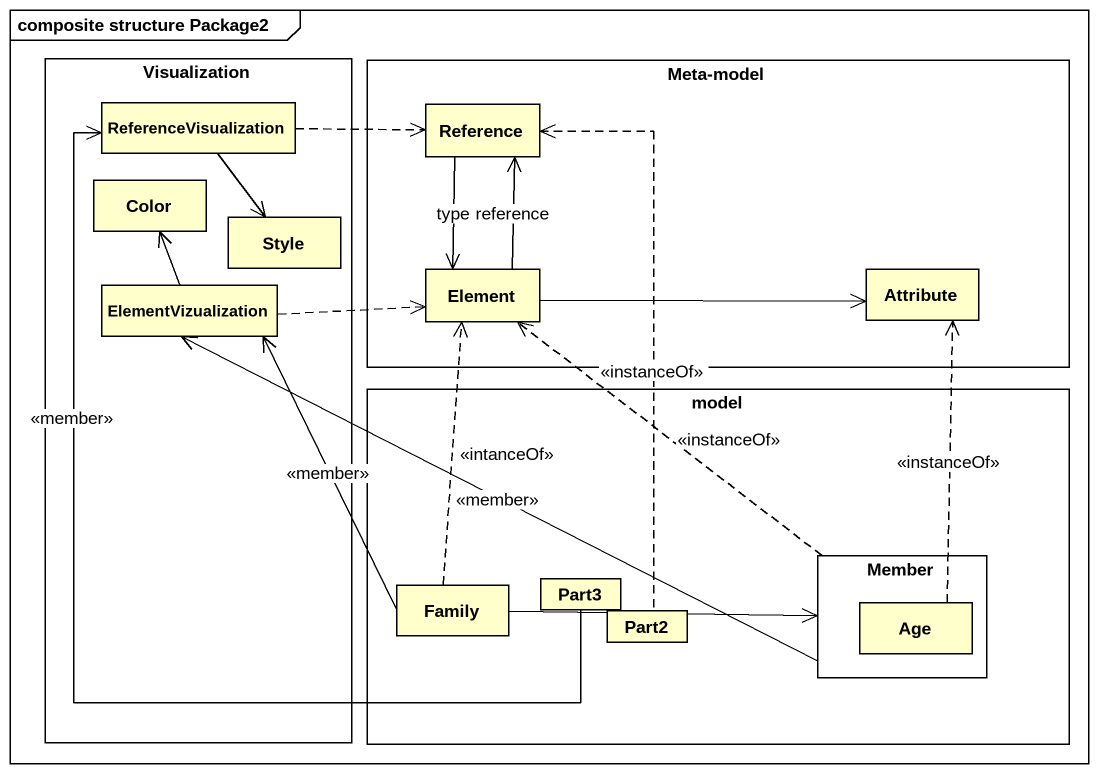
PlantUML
@startuml
mainframe composite structure Package2
rectangle Visualization {
  rectangle ReferenceVisualization
  rectangle Color
  rectangle Style
  rectangle ElementVizualization
}
rectangle "Meta-model" as Meta_model {
  rectangle Reference
  rectangle Element
  rectangle Attribute
}
rectangle model {
  rectangle Family
  rectangle Part3
  rectangle Member {
    rectangle Age
  }
  rectangle Part2
}
ReferenceVisualization .right.> Reference
ReferenceVisualization --> Style
ReferenceVisualization <-- Part3 : <<member>>
Reference --> Element : type
Reference <.. Part2 : <<instanceOf>>
ElementVizualization -up-> Color
ElementVizualization .right.> Element
ElementVizualization <-- Family : <<member>>
ElementVizualization <-right- Member : <<member>>
Element -up-> Reference : reference
Element -right-> Attribute
Family .up.> Element : <<intanceOf>>
Family -right-> Member
Member .up.> Element : <<instanceOf>>
Age .up.> Attribute : <<instanceOf>>
@enduml
